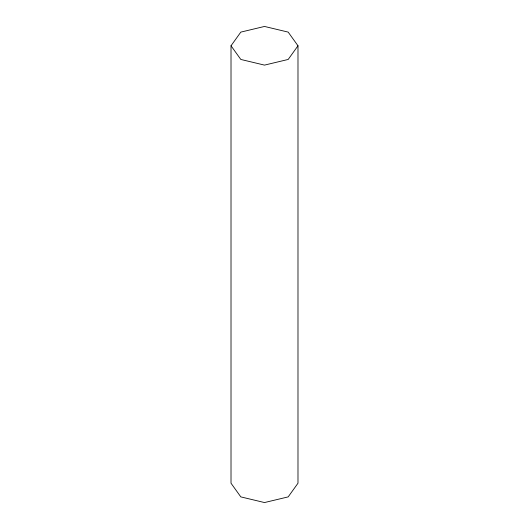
<?xml version="1.0" encoding="UTF-8"?>
<svg xmlns="http://www.w3.org/2000/svg" width="529" height="529" viewBox="0 0 529 529"><rect width="100%" height="100%" fill="white"/><g stroke="black" fill="none" stroke-linecap="round" stroke-linejoin="round"><path stroke-width="0.79" d="M231.014 45.785L240.821 32.11L264.5 26.45L288.179 32.11L297.986 45.785L297.986 483.215L288.179 496.89L264.5 502.55L240.821 496.89L231.014 483.215L231.014 45.785L240.821 59.453L264.5 65.113L288.179 59.453L297.986 45.785"/></g></svg>
